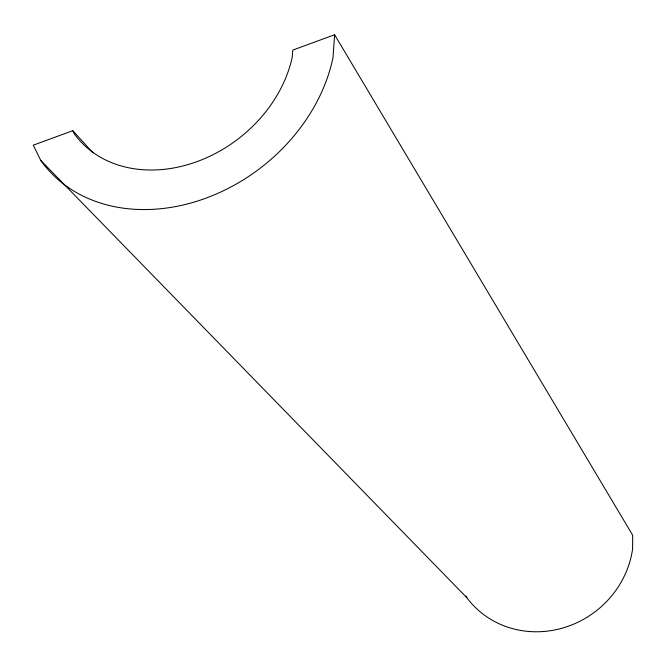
<?xml version="1.0" encoding="UTF-8"?>
<svg xmlns="http://www.w3.org/2000/svg" width="666" height="666" viewBox="0 0 666 666"><rect width="100%" height="100%" fill="white"/><g stroke="black" fill="none" stroke-linecap="round" stroke-linejoin="round"><path stroke-width="1" d="M72.777 130.694L74.467 134.057A127.114 101.482 -37.6 0 0 195.471 162.171A127.114 101.482 -37.6 0 0 292.216 57.268L292.782 50.083L334.615 34.757L333 57.692A170.03 135.789 -37.6 0 1 203.155 199.159A170.03 135.789 -37.6 0 1 40.709 160.348L33.3 145.163L72.777 130.694L93.107 152.955M40.709 160.348L466.883 597.752A93.548 87.704 -36.5 0 0 563.203 627.88A93.548 87.704 -36.5 0 0 632.592 549.034L632.7 535.281L334.615 34.757M465.934 596.02L466.883 597.752"/></g></svg>
